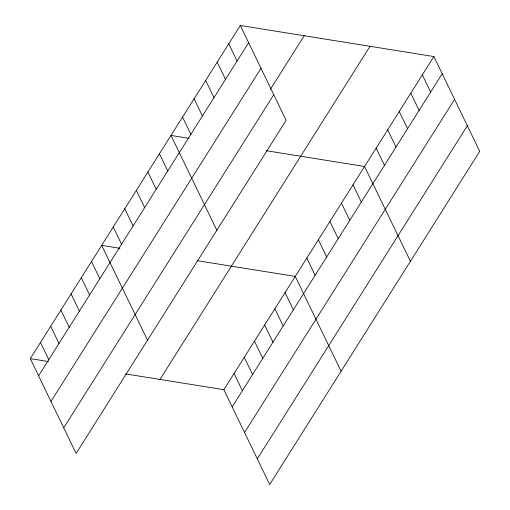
<?xml version="1.0" encoding="UTF-8"?>
<svg xmlns="http://www.w3.org/2000/svg" width="510" height="510" viewBox="0 0 510 510"><rect width="100%" height="100%" fill="white"/><g stroke="black" fill="none" stroke-linecap="round" stroke-linejoin="round"><path stroke-width="0.76" d="M240.312 25.5L286.148 120.315L76.111 453.454L30.275 358.638L240.312 25.5L433.889 56.546L479.725 151.362L269.688 484.5L223.852 389.685L125.498 373.906M38.588 375.832L248.625 42.693M50.974 401.447L261.005 68.308M270.357 89.403L304.19 35.745M63.731 427.839L273.762 94.701M159.974 379.44L370.005 46.302M223.852 389.685L433.889 56.546M232.165 406.878L442.202 73.746M244.551 432.493L454.582 99.361M257.308 458.885L467.339 125.747M189.248 138.363L170.997 135.437L216.833 230.252M266.22 150.705L364.58 166.483L410.41 261.298M119.939 248.3L101.688 245.367L147.524 340.183M196.911 260.642L295.264 276.42L341.101 371.235M30.275 358.638L48.526 361.564M422.337 74.874L430.65 92.068M410.786 93.196L419.099 110.389M399.234 111.518L407.547 128.711M387.683 129.84L395.996 147.033M376.131 148.161L384.438 165.355M353.022 184.805L361.335 201.998M341.47 203.127L349.783 220.326M329.919 221.448L338.232 238.648M228.76 43.822L237.073 61.015M318.367 239.776L326.68 256.97M217.209 62.143L225.516 79.337M306.816 258.098L315.129 275.292M205.657 80.465L213.964 97.665M194.1 98.787L202.413 115.987M285.065 292.6L293.377 309.793M182.548 117.115L190.861 134.308M274.865 308.779L283.177 325.973M264.658 324.959L272.971 342.159M254.458 341.139L262.771 358.339M159.445 153.759L167.758 170.952M244.258 357.325L252.571 374.518M147.894 172.08L156.207 189.274M234.058 373.505L242.371 390.698M136.342 190.402L144.655 207.595M124.791 208.724L133.104 225.917M113.239 227.046L121.552 244.239M91.488 261.547L99.801 278.747M81.288 277.733L89.594 294.927M71.081 293.913L79.394 311.106M60.881 310.093L69.194 327.286M50.681 326.272L58.994 343.466M40.481 342.452L48.788 359.652"/></g></svg>
